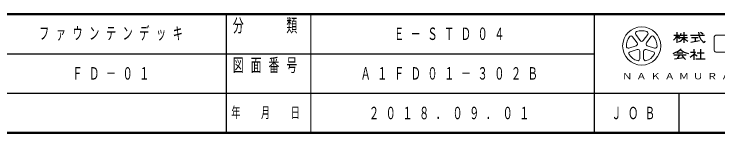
# Model space of a CAD drawing. Units: millimetres on the paper. Extents: x -385 to 15, y -594 to 267.
# Drawn here: x -172.4 to -48.1, y -297 to -276 of the extents above; entities that cross this region are included whole.
import ezdxf

# ---------------------------------------------------------------- set-up
doc = ezdxf.new("R2010")
doc.units = ezdxf.units.MM
doc.layers.add('NAKAMURA図枠', color=7, linetype='Continuous', lineweight=13)
doc.layers.add('図面情報', color=7, linetype='Continuous')
doc.styles.add('ＭＳ ゴシック', font='')
doc.styles.get('ＭＳ ゴシック').set_extended_font_data('MS Gothic')

msp = doc.modelspace()

# ---------------------------------------------------------------- linework, layer by layer
at = {"layer": 'NAKAMURA図枠', "lineweight": 50}
for p, q in [((-385, -276), (0, -276)), ((-385, -297), (0, -297))]:
    msp.add_line(p, q, dxfattribs=at)
at = {"layer": 'NAKAMURA図枠', "color": 211, "lineweight": 25}
for p, q in [((-135, -276), (-135, -297)), ((-70, -276), (-70, -297)), ((-187.5, -283), (-70, -283)), ((-242.5, -290), (0, -290))]:
    msp.add_line(p, q, dxfattribs=at)
at = {"layer": 'NAKAMURA図枠'}
for p, q in [((-120, -276), (-120, -297)), ((-62.629, -279.607), (-61.844, -280.687)), ((-61.298, -280.687), (-60.513, -279.607)), ((-62.39, -281.083), (-63.175, -280.003)), ((-59.967, -280.003), (-60.752, -281.083)), ((-48.746, -280.017), (-48.746, -282.447)), ((-48.476, -279.747), (-45.776, -279.747)), ((-63.828, -282.015), (-62.559, -281.603)), ((-60.583, -281.603), (-59.313, -282.015)), ((-62.35, -282.245), (-63.62, -282.657)), ((-61.908, -283.901), (-61.908, -282.566)), ((-61.233, -282.566), (-61.233, -283.901)), ((-59.522, -282.657), (-60.792, -282.245)), ((-48.476, -282.717), (-45.776, -282.717))]:
    msp.add_line(p, q, dxfattribs=at)
at = {"layer": 'NAKAMURA図枠', "lineweight": 25}
for p, q in [((-55.361, -279.207), (-55.361, -281.097)), ((-54.146, -279.207), (-54.146, -281.097)), ((-50.719, -279.533), (-51.16, -279.239)), ((-55.901, -279.747), (-54.956, -279.747)), ((-54.915, -280.152), (-53.471, -280.152)), ((-54.769, -279.747), (-53.525, -279.747)), ((-52.931, -279.747), (-50.501, -279.747)), ((-52.889, -280.98), (-51.353, -280.673)), ((-52.796, -280.152), (-51.581, -280.152)), ((-52.121, -280.152), (-52.121, -280.827)), ((-52.391, -282.177), (-52.391, -282.717)), ((-51.176, -282.177), (-51.176, -283.932)), ((-55.901, -283.216), (-53.741, -283.216)), ((-55.361, -282.852), (-54.281, -282.852)), ((-54.899, -283.216), (-55.289, -283.864)), ((-54.416, -283.393), (-53.81, -283.999)), ((-52.931, -282.717), (-52.051, -282.717)), ((-52.391, -283.09), (-52.391, -284.067)), ((-52.34, -283.04), (-51.796, -283.354)), ((-51.783, -282.852), (-50.568, -282.852)), ((-55.765, -283.933), (-54.113, -283.696)), ((-51.986, -283.932), (-50.366, -283.932)), ((-55, -290), (-55, -297))]:
    msp.add_line(p, q, dxfattribs=at)
at = {"layer": 'NAKAMURA図枠'}
msp.add_circle((-61.571, -281.637), 3.375, dxfattribs=at)
for centre, radius, start, end in [((-62.356, -279.408), 0.338, 109.39847, 215.99997), ((-61.571, -281.637), 2.7, 70.60155, 109.39847), ((-60.786, -279.408), 0.338, 324, 70.60155), ((-61.571, -281.637), 2.7, 142.60154, 181.39846), ((-63.448, -280.202), 0.338, 35.99999, 142.60154), ((-61.571, -280.488), 0.338, 215.99998, 324), ((-59.694, -280.202), 0.338, 37.39846, 143.99995), ((-61.571, -281.637), 2.7, 358.60155, 37.39847), ((-48.476, -280.017), 0.27, 89.99998, 179.99996), ((-63.933, -281.694), 0.338, 181.39848, 287.99997), ((-62.663, -281.282), 0.338, 287.99998, 35.99999), ((-60.479, -281.282), 0.338, 143.99996, 251.99999), ((-59.209, -281.694), 0.338, 252.00001, 358.60156), ((-63.516, -282.978), 0.338, 107.99999, 214.60154), ((-61.571, -281.637), 2.7, 214.60156, 253.39848), ((-62.246, -282.566), 0.338, 359.99997, 107.99999), ((-60.896, -282.566), 0.338, 71.99997, 179.99999), ((-61.571, -281.637), 2.7, 286.60155, 325.39847), ((-59.626, -282.978), 0.338, 325.39847, 71.99996), ((-48.476, -282.447), 0.27, 179.99998, 270.00002), ((-62.246, -283.901), 0.338, 253.39847, 359.99997), ((-60.896, -283.901), 0.338, 179.99999, 286.60154)]:
    msp.add_arc(centre, radius, start, end, dxfattribs=at)
at = {"layer": 'NAKAMURA図枠', "lineweight": 25}
for centre, radius, start, end in [((-56.002, -278.953), 1.467, 313.72108, 343.54317), ((-49.563, -279.306), 1.953, 177.09472, 240.51891), ((-57.466, -278.916), 2.285, 311.36185, 337.13638), ((-53.383, -278.573), 2.345, 212.50346, 230.00631), ((-56.374, -278.182), 3.034, 295.86917, 317.23867), ((-51.918, -278.182), 3.034, 222.76131, 240.10806), ((-51.54, -280.195), 1.299, 321.42112, 334.8249), ((-56.898, -279.743), 3.32, 285.11261, 313.40619), ((-52.77, -279.806), 3.192, 231.17281, 259.75506), ((-55.66, -279.774), 4.657, 304.87257, 320.80411)]:
    msp.add_arc(centre, radius, start, end, dxfattribs=at)

# ---------------------------------------------------------------- texts
at = {"layer": 'NAKAMURA図枠', "color": 4, "style": 'ＭＳ ゴシック'}
for s, insert, char_height, attachment_point in [('\\T1.64;\\W0.6;分\u3000\u3000類', (-127.5, -276.833), 2.346, 2), ('\\T1.64;\\W0.6;図面番号', (-127.5, -283.833), 2.346, 2), ('\\T1.39;\\W1.2;ＮＡＫＡＭＵＲＡ\u3000ＭＦＧ．ＣＯＲＰＯＲＡＴＩＯＮ', (-35, -287), 1.1, 5), ('\\T1.64;\\W0.6;年\u3000月\u3000日', (-127.5, -293.5), 1.906, 5), ('\\T1.64;\\W0.6;ＪＯＢ', (-62.5, -293.5), 2.199, 5)]:
    msp.add_mtext(s, dxfattribs=dict(at, insert=insert, char_height=char_height, attachment_point=attachment_point))
at = {"layer": '図面情報', "char_height": 2.199, "attachment_point": 5, "style": 'ＭＳ ゴシック'}
for s, insert in [('\\T1.64;\\W0.6;ファウンテンデッキ', (-154.75, -279.5)), ('\\T1.64;\\W0.6;Ｅ－ＳＴＤ０４', (-95, -279.5)), ('\\T1.64;\\W0.6;ＦＤ－０１', (-154.75, -286.5)), ('\\T1.64;\\W0.6;Ａ１ＦＤ０１－３０２Ｂ', (-95, -286.5)), ('\\T1.64;\\W0.6;２０１８．０９．０１', (-95, -293.5))]:
    msp.add_mtext(s, dxfattribs=dict(at, insert=insert))

doc.saveas('drawing.dxf')
